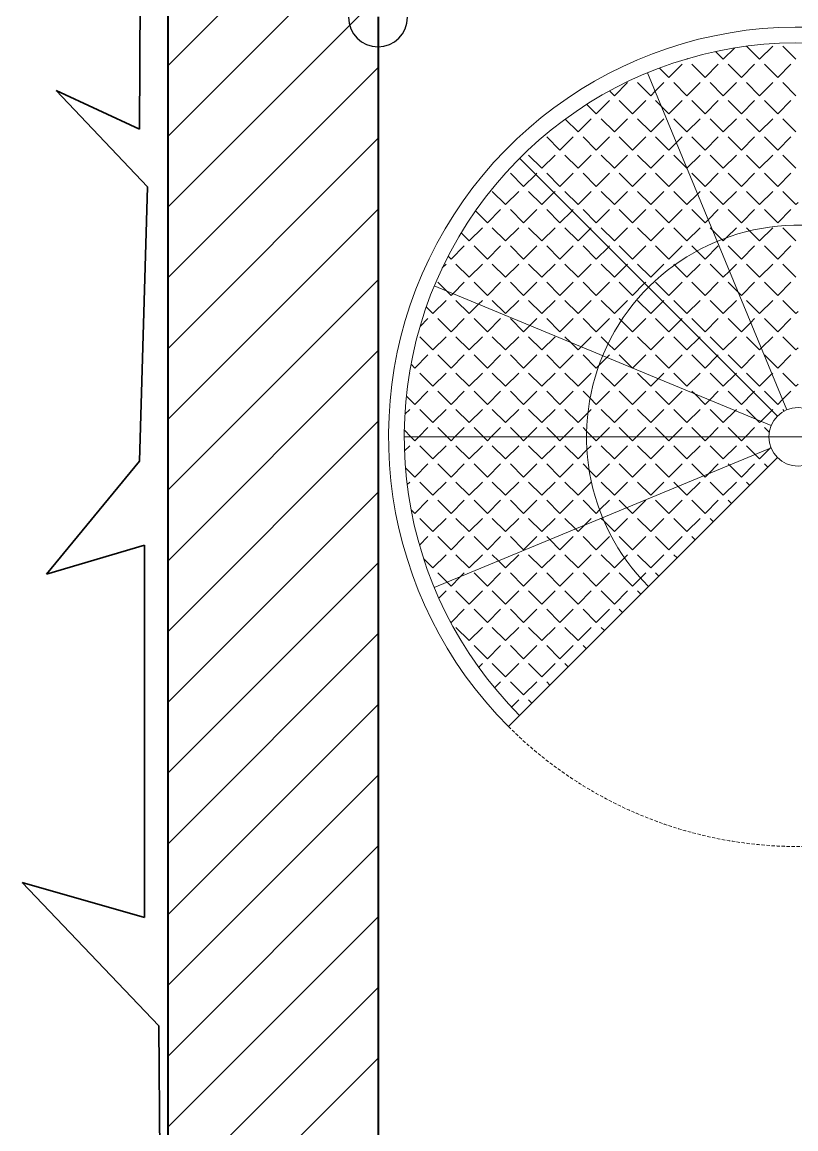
# Model space of a CAD drawing. Header units: millimetres. Extents: x 47631 to 558803, y 29659 to 315570.
# Drawn here: x 487679 to 489153, y 304082 to 306189 of the extents above; entities that cross this region are included whole.
import ezdxf

# ---------------------------------------------------------------- set-up
doc = ezdxf.new("R2010")
doc.units = ezdxf.units.MM
doc.linetypes.add('GP kota 13.83_20.63_22.63_PBS_arhitektura$0$HIDDEN', pattern=[9.525, 6.35, -3.175])

msp = doc.modelspace()

# ---------------------------------------------------------------- linework, layer by layer
at = {"color": 253, "linetype": 'Continuous', "lineweight": 35}
for p, q in [((487905.9, 306640.9), (487902.7, 305985.4)), ((487902.7, 305985.4), (487743.4, 306058.7)), ((487743.4, 306058.7), (487917.9, 305875.1)), ((487917.9, 305875.1), (487902.6, 305352.9)), ((487902.6, 305352.9), (487725, 305138.1)), ((487725, 305138.1), (487912, 305193.4)), ((487912, 305193.4), (487912, 304484.3)), ((487912, 304484.3), (487678.8, 304551.1)), ((487678.8, 304551.1), (487939, 304278.3)), ((487939, 304278.3), (487941.8, 303923.7))]:
    msp.add_line(p, q, dxfattribs=at)
at = {"color": 3, "linetype": 'Continuous', "lineweight": 40}
for p, q in [((487956.8, 303499.5), (487956.8, 306599.5)), ((488356.8, 306199.3), (488356.8, 303449.7))]:
    msp.add_line(p, q, dxfattribs=at)
at = {"color": 8, "linetype": 'Continuous', "lineweight": 5}
for p, q in [((487956.8, 306106.6), (488449.7, 306599.5)), ((487956.8, 305971.9), (488584.4, 306599.5)), ((487956.8, 305837.2), (488719.1, 306599.5)), ((487956.8, 305702.5), (488356.8, 306102.5)), ((487956.8, 305567.8), (488356.8, 305967.8)), ((487956.8, 305433.1), (488356.8, 305833.1)), ((487956.8, 305298.4), (488356.8, 305698.4)), ((487956.8, 305163.7), (488356.8, 305563.7)), ((487956.8, 305029), (488356.8, 305429)), ((487956.8, 304894.2), (488356.8, 305294.2)), ((487956.8, 304759.5), (488356.8, 305159.5)), ((487956.8, 304624.8), (488356.8, 305024.8)), ((487956.8, 304490.1), (488356.8, 304890.1)), ((487956.8, 304355.4), (488356.8, 304755.4)), ((487956.8, 304220.7), (488356.8, 304620.7)), ((487956.8, 304086), (488356.8, 304486)), ((487956.8, 303951.3), (488356.8, 304351.3)), ((487956.8, 303816.6), (488356.8, 304216.6))]:
    msp.add_line(p, q, dxfattribs=at)
at = {"color": 1, "linetype": 'Continuous', "lineweight": -3}
msp.add_line((488356.8, 306199.3), (488356.8, 303609.7), dxfattribs=at)
at = {"color": 1, "linetype": 'Continuous', "lineweight": -3, "ltscale": 10}
msp.add_line((488356.8, 303449.7, 3), (488356.8, 306142, 3), dxfattribs=at)
at = {"color": 254, "linetype": 'Continuous', "lineweight": 20}
for p, q in [((489014.5, 306118.1), (488999.6, 306132.9)), ((489014.5, 306118.1), (489036.2, 306139.8)), ((489083.6, 306118.1), (489058.6, 306143.1)), ((489083.6, 306118.1), (489108.8, 306143.2)), ((489152.8, 306118.1), (489127.6, 306143.2)), ((488910.7, 306083.5), (488935.9, 306108.6)), ((488945.3, 306118.1), (488944.5, 306118.9)), ((488945.3, 306118.1), (488946.8, 306119.5)), ((488979.9, 306083.5), (488954.7, 306108.6)), ((488979.9, 306083.5), (489005, 306108.6)), ((489049, 306083.5), (489023.9, 306108.6)), ((489049, 306083.5), (489074.2, 306108.6)), ((489118.2, 306083.5), (489093, 306108.6)), ((489118.2, 306083.5), (489143.3, 306108.6)), ((488910.7, 306083.5), (488892.7, 306101.5)), ((488807, 306048.9), (488832.2, 306074.1)), ((488876.2, 306048.9), (488851, 306074.1)), ((488884.4, 306057.2), (488901.3, 306074.1)), ((488945.3, 306048.9), (488920.2, 306074.1)), ((488945.3, 306048.9), (488970.5, 306074.1)), ((489014.5, 306048.9), (488989.3, 306074.1)), ((489014.5, 306048.9), (489039.6, 306074.1)), ((489083.6, 306048.9), (489058.5, 306074.1)), ((489083.6, 306048.9), (489108.8, 306074.1)), ((489152.8, 306048.9), (489127.6, 306074.1)), ((488807, 306048.9), (488797.9, 306058.1)), ((488876.2, 306048.9), (488884.4, 306057.2)), ((488772.4, 306014.4), (488754.4, 306032.4)), ((488772.4, 306014.4), (488797.6, 306039.5)), ((488841.6, 306014.4), (488816.4, 306039.5)), ((488841.6, 306014.4), (488866.7, 306039.5)), ((488896, 306029.1), (488885.6, 306039.5)), ((488910.7, 306014.4), (488896, 306029.1)), ((488910.7, 306014.4), (488935.9, 306039.5)), ((488979.9, 306014.4), (488954.7, 306039.5)), ((488979.9, 306014.4), (489005, 306039.5)), ((489049, 306014.4), (489023.9, 306039.5)), ((489049, 306014.4), (489074.2, 306039.5)), ((489118.2, 306014.4), (489093, 306039.5)), ((489118.2, 306014.4), (489143.3, 306039.5)), ((488737.9, 305979.8), (488713.3, 306004.4)), ((488737.9, 305979.8), (488763, 306004.9)), ((488807, 305979.8), (488781.9, 306004.9)), ((488807, 305979.8), (488832.2, 306004.9)), ((488876.2, 305979.8), (488851, 306004.9)), ((488876.2, 305979.8), (488901.3, 306004.9)), ((488945.3, 305979.8), (488920.2, 306004.9)), ((488945.3, 305979.8), (488970.5, 306004.9)), ((489014.5, 305979.8), (488989.3, 306004.9)), ((489014.5, 305979.8), (489039.6, 306004.9)), ((489083.6, 305979.8), (489058.5, 306004.9)), ((489083.6, 305979.8), (489108.8, 306004.9)), ((489152.8, 305979.8), (489127.6, 306004.9)), ((488703.3, 305945.2), (488678.1, 305970.3)), ((488703.3, 305945.2), (488728.4, 305970.3)), ((488772.4, 305945.2), (488747.3, 305970.3)), ((488772.4, 305945.2), (488797.6, 305970.3)), ((488841.6, 305945.2), (488816.4, 305970.3)), ((488841.6, 305945.2), (488866.7, 305970.3)), ((488910.7, 305945.2), (488885.6, 305970.3)), ((488910.7, 305945.2), (488924.9, 305959.4)), ((488924.9, 305959.4), (488935.9, 305970.3)), ((488979.9, 305945.2), (488954.7, 305970.3)), ((488979.9, 305945.2), (489005, 305970.3)), ((489049, 305945.2), (489023.9, 305970.3)), ((489049, 305945.2), (489074.2, 305970.3)), ((489118.2, 305945.2), (489093, 305970.3)), ((489118.2, 305945.2), (489143.3, 305970.3)), ((488668.7, 305910.6), (488643.6, 305935.8)), ((488668.7, 305910.6), (488693.9, 305935.8)), ((488737.9, 305910.6), (488712.7, 305935.8)), ((488737.9, 305910.6), (488763, 305935.8)), ((488807, 305910.6), (488781.9, 305935.8)), ((488807, 305910.6), (488832.2, 305935.8)), ((488876.2, 305910.6), (488851, 305935.8)), ((488876.2, 305910.6), (488901.3, 305935.8)), ((488944.9, 305911), (488920.2, 305935.8)), ((488945.3, 305910.6), (488970.5, 305935.8)), ((489014.5, 305910.6), (488989.3, 305935.8)), ((489014.5, 305910.6), (489039.6, 305935.8)), ((489083.6, 305910.6), (489058.5, 305935.8)), ((489083.6, 305910.6), (489108.8, 305935.8)), ((489152.8, 305910.6), (489127.6, 305935.8)), ((488634.1, 305876.1), (488609, 305901.2)), ((488634.1, 305876.1), (488657.2, 305899.1)), ((488657.2, 305899.1), (488659.3, 305901.2)), ((488703.3, 305876.1), (488678.1, 305901.2)), ((488703.3, 305876.1), (488728.4, 305901.2)), ((488772.4, 305876.1), (488747.3, 305901.2)), ((488772.4, 305876.1), (488797.6, 305901.2)), ((488841.6, 305876.1), (488816.4, 305901.2)), ((488841.6, 305876.1), (488866.7, 305901.2)), ((488910.7, 305876.1), (488885.6, 305901.2)), ((488910.7, 305876.1), (488935.9, 305901.2)), ((488945.3, 305910.6), (488944.9, 305911)), ((488979.9, 305876.1), (488954.7, 305901.2)), ((488979.9, 305876.1), (489005, 305901.2)), ((489049, 305876.1), (489023.9, 305901.2)), ((489049, 305876.1), (489074.2, 305901.2)), ((489118.2, 305876.1), (489093, 305901.2)), ((489118.2, 305876.1), (489143.3, 305901.2)), ((488599.6, 305841.5), (488574.4, 305866.6)), ((488599.6, 305841.5), (488624.7, 305866.6)), ((488668.7, 305841.5), (488643.6, 305866.6)), ((488668.7, 305841.5), (488691.8, 305864.5)), ((488691.8, 305864.5), (488693.9, 305866.6)), ((488737.9, 305841.5), (488712.7, 305866.6)), ((488737.9, 305841.5), (488763, 305866.6)), ((488807, 305841.5), (488781.9, 305866.6)), ((488807, 305841.5), (488832.2, 305866.6)), ((488876.2, 305841.5), (488851, 305866.6)), ((488876.2, 305841.5), (488901.3, 305866.6)), ((488945.3, 305841.5), (488920.2, 305866.6)), ((488945.3, 305841.5), (488965.4, 305861.6)), ((488965.4, 305861.6), (488970.5, 305866.6)), ((489014.5, 305841.5), (488989.3, 305866.6)), ((489014.5, 305841.5), (489039.6, 305866.6)), ((489083.6, 305841.5), (489058.5, 305866.6)), ((489083.6, 305841.5), (489108.8, 305866.6)), ((489152.8, 305841.5), (489127.6, 305866.6)), ((489152.8, 305841.5), (489156.8, 305845.5)), ((488565, 305806.9), (488542.3, 305829.6)), ((488565, 305806.9), (488590.1, 305832.1)), ((488634.1, 305806.9), (488609, 305832.1)), ((488634.1, 305806.9), (488659.3, 305832.1)), ((488703.3, 305806.9), (488678.1, 305832.1)), ((488703.3, 305806.9), (488726.4, 305830)), ((488726.4, 305830), (488728.4, 305832.1)), ((488772.4, 305806.9), (488747.3, 305832.1)), ((488772.4, 305806.9), (488797.6, 305832.1)), ((488841.6, 305806.9), (488816.4, 305832.1)), ((488841.6, 305806.9), (488866.7, 305832.1)), ((488910.7, 305806.9), (488885.6, 305832.1)), ((488910.7, 305806.9), (488935.9, 305832.1)), ((488979.9, 305806.9), (488954.7, 305832.1)), ((488979.9, 305806.9), (488985.7, 305812.7)), ((488985.7, 305812.7), (489005, 305832.1)), ((489049, 305806.9), (489023.9, 305832.1)), ((489049, 305806.9), (489074.2, 305832.1)), ((489118.2, 305806.9), (489093, 305832.1)), ((489118.2, 305806.9), (489143.3, 305832.1)), ((488530.4, 305772.3), (488555.6, 305797.5)), ((488599.6, 305772.3), (488574.4, 305797.5)), ((488599.6, 305772.3), (488624.7, 305797.5)), ((488668.7, 305772.3), (488643.6, 305797.5)), ((488668.7, 305772.3), (488693.9, 305797.5)), ((488737.9, 305772.3), (488712.7, 305797.5)), ((488737.9, 305772.3), (488760.9, 305795.4)), ((488760.9, 305795.4), (488763, 305797.5)), ((488807, 305772.3), (488781.9, 305797.5)), ((488807, 305772.3), (488832.2, 305797.5)), ((488876.2, 305772.3), (488851, 305797.5)), ((488876.2, 305772.3), (488901.3, 305797.5)), ((488945.3, 305772.3), (488920.2, 305797.5)), ((488945.3, 305772.3), (488970.5, 305797.5)), ((488993.8, 305793), (488989.3, 305797.5)), ((489011.6, 305775.2), (488993.8, 305793)), ((489020.8, 305778.7), (489039.6, 305797.5)), ((489064.4, 305791.6), (489058.5, 305797.5)), ((489083.6, 305772.3), (489064.4, 305791.6)), ((489083.6, 305772.3), (489108.8, 305797.5)), ((489152.8, 305772.3), (489127.6, 305797.5)), ((488530.4, 305772.3), (488515, 305787.7)), ((489014.5, 305772.3), (489011.6, 305775.2)), ((489014.5, 305772.3), (489020.8, 305778.7)), ((488495.8, 305737.8), (488521, 305762.9)), ((488565, 305737.8), (488539.9, 305762.9)), ((488565, 305737.8), (488590.1, 305762.9)), ((488634.1, 305737.8), (488609, 305762.9)), ((488634.1, 305737.8), (488659.3, 305762.9)), ((488703.3, 305737.8), (488678.1, 305762.9)), ((488703.3, 305737.8), (488728.4, 305762.9)), ((488772.4, 305737.8), (488747.3, 305762.9)), ((488772.4, 305737.8), (488795.5, 305760.8)), ((488795.5, 305760.8), (488797.6, 305762.9)), ((488841.6, 305737.8), (488816.4, 305762.9)), ((488841.6, 305737.8), (488866.7, 305762.9)), ((488910.7, 305737.8), (488885.6, 305762.9)), ((488910.7, 305737.8), (488935.9, 305762.9)), ((488964.3, 305753.3), (488954.7, 305762.9)), ((488979.9, 305737.8), (488964.3, 305753.3)), ((488979.9, 305737.8), (489005, 305762.9)), ((489049, 305737.8), (489023.9, 305762.9)), ((489049, 305737.8), (489074.2, 305762.9)), ((489118.2, 305737.8), (489093, 305762.9)), ((489118.2, 305737.8), (489143.3, 305762.9)), ((488479.2, 305721.1), (488486.4, 305728.3)), ((488495.8, 305737.8), (488490.2, 305743.4)), ((488530.4, 305703.2), (488505.3, 305728.3)), ((488530.4, 305703.2), (488555.6, 305728.3)), ((488599.6, 305703.2), (488574.4, 305728.3)), ((488599.6, 305703.2), (488624.7, 305728.3)), ((488668.7, 305703.2), (488643.6, 305728.3)), ((488668.7, 305703.2), (488693.9, 305728.3)), ((488737.9, 305703.2), (488712.7, 305728.3)), ((488737.9, 305703.2), (488763, 305728.3)), ((488807, 305703.2), (488781.9, 305728.3)), ((488830.1, 305726.2), (488832.2, 305728.3)), ((488876.2, 305703.2), (488851, 305728.3)), ((488876.2, 305703.2), (488901.3, 305728.3)), ((488921.8, 305726.7), (488920.2, 305728.3)), ((488945.3, 305703.2), (488970.5, 305728.3)), ((489014.5, 305703.2), (488989.3, 305728.3)), ((489026.2, 305714.9), (489039.6, 305728.3)), ((489083.6, 305703.2), (489058.5, 305728.3)), ((489083.6, 305703.2), (489108.8, 305728.3)), ((489152.8, 305703.2), (489127.6, 305728.3)), ((488807, 305703.2), (488830.1, 305726.2)), ((488945.3, 305703.2), (488921.8, 305726.7)), ((489014.5, 305703.2), (489026.2, 305714.9)), ((488487.8, 305676.6), (488470.7, 305693.8)), ((488499.2, 305671.9), (488521, 305693.8)), ((488565, 305668.6), (488539.9, 305693.8)), ((488565, 305668.6), (488590.1, 305693.8)), ((488634.1, 305668.6), (488609, 305693.8)), ((488634.1, 305668.6), (488659.3, 305693.8)), ((488703.3, 305668.6), (488678.1, 305693.8)), ((488703.3, 305668.6), (488728.4, 305693.8)), ((488772.4, 305668.6), (488747.3, 305693.8)), ((488772.4, 305668.6), (488797.6, 305693.8)), ((488841.6, 305668.6), (488816.4, 305693.8)), ((488841.6, 305668.6), (488864.6, 305691.7)), ((488864.6, 305691.7), (488866.7, 305693.8)), ((488910.7, 305668.6), (488885.6, 305693.8)), ((488910.7, 305668.6), (488935.9, 305693.8)), ((488979.9, 305668.6), (488954.7, 305693.8)), ((488979.9, 305668.6), (489005, 305693.8)), ((489042.7, 305674.9), (489023.9, 305693.8)), ((489049, 305668.6), (489074.2, 305693.8)), ((489118.2, 305668.6), (489093, 305693.8)), ((489118.2, 305668.6), (489143.3, 305693.8)), ((488495.8, 305668.6), (488487.8, 305676.6)), ((488495.8, 305668.6), (488499.2, 305671.9)), ((489049, 305668.6), (489042.7, 305674.9)), ((488461.3, 305634), (488448.7, 305646.7)), ((488461.3, 305634), (488486.4, 305659.2)), ((488530.4, 305634), (488505.3, 305659.2)), ((488530.4, 305634), (488548.1, 305651.7)), ((488548.1, 305651.7), (488555.6, 305659.2)), ((488599.6, 305634), (488574.4, 305659.2)), ((488599.6, 305634), (488624.7, 305659.2)), ((488668.7, 305634), (488643.6, 305659.2)), ((488668.7, 305634), (488693.9, 305659.2)), ((488737.9, 305634), (488712.7, 305659.2)), ((488737.9, 305634), (488763, 305659.2)), ((488807, 305634), (488781.9, 305659.2)), ((488807, 305634), (488832.2, 305659.2)), ((488876.2, 305634), (488851, 305659.2)), ((488876.2, 305634), (488899.2, 305657.1)), ((488899.2, 305657.1), (488901.3, 305659.2)), ((488945.3, 305634), (488920.2, 305659.2)), ((488945.3, 305634), (488970.5, 305659.2)), ((489014.5, 305634), (488989.3, 305659.2)), ((489014.5, 305634), (489039.6, 305659.2)), ((489083.6, 305634), (489058.5, 305659.2)), ((489083.6, 305634), (489108.8, 305659.2)), ((489152.8, 305634), (489127.6, 305659.2)), ((488436.8, 305609.5), (488451.8, 305624.6)), ((488495.8, 305599.5), (488470.7, 305624.6)), ((488495.8, 305599.5), (488521, 305624.6)), ((488565, 305599.5), (488539.9, 305624.6)), ((488565, 305599.5), (488590.1, 305624.6)), ((488634.1, 305599.5), (488609, 305624.6)), ((488645.9, 305611.2), (488659.3, 305624.6)), ((488703.3, 305599.5), (488678.1, 305624.6)), ((488703.3, 305599.5), (488728.4, 305624.6)), ((488772.4, 305599.5), (488747.3, 305624.6)), ((488772.4, 305599.5), (488797.6, 305624.6)), ((488820.2, 305620.8), (488816.4, 305624.6)), ((488841.6, 305599.5), (488866.7, 305624.6)), ((488910.7, 305599.5), (488885.6, 305624.6)), ((488910.7, 305599.5), (488933.8, 305622.5)), ((488933.8, 305622.5), (488935.9, 305624.6)), ((488979.9, 305599.5), (488954.7, 305624.6)), ((488979.9, 305599.5), (489005, 305624.6)), ((489049, 305599.5), (489023.9, 305624.6)), ((489066.7, 305617.1), (489074.2, 305624.6)), ((489118.2, 305599.5), (489093, 305624.6)), ((489118.2, 305599.5), (489143.3, 305624.6)), ((489152.8, 305634), (489156.8, 305638.1)), ((488634.1, 305599.5), (488645.9, 305611.2)), ((488841.6, 305599.5), (488820.2, 305620.8)), ((489049, 305599.5), (489066.7, 305617.1)), ((488461.3, 305564.9), (488436.1, 305590)), ((488461.3, 305564.9), (488486.4, 305590)), ((488530.4, 305564.9), (488505.3, 305590)), ((488530.4, 305564.9), (488555.6, 305590)), ((488599.6, 305564.9), (488574.4, 305590)), ((488599.6, 305564.9), (488624.7, 305590)), ((488668.7, 305564.9), (488643.6, 305590)), ((488668.7, 305564.9), (488693.9, 305590)), ((488723.9, 305578.8), (488712.7, 305590)), ((488743.6, 305570.7), (488763, 305590)), ((488795.1, 305576.8), (488781.9, 305590)), ((488807, 305564.9), (488832.2, 305590)), ((488876.2, 305564.9), (488851, 305590)), ((488876.2, 305564.9), (488901.3, 305590)), ((488945.3, 305564.9), (488920.2, 305590)), ((488945.3, 305564.9), (488968.4, 305587.9)), ((488968.4, 305587.9), (488970.5, 305590)), ((489014.5, 305564.9), (488989.3, 305590)), ((489014.5, 305564.9), (489039.6, 305590)), ((489083.6, 305564.9), (489058.5, 305590)), ((489086.9, 305568.2), (489108.8, 305590)), ((489152.8, 305564.9), (489127.6, 305590)), ((488737.9, 305564.9), (488723.9, 305578.8)), ((488737.9, 305564.9), (488743.6, 305570.7)), ((488807, 305564.9), (488795.1, 305576.8)), ((489083.6, 305564.9), (489086.9, 305568.2)), ((489152.8, 305564.9), (489156.8, 305568.9)), ((488426.7, 305530.3), (488451.8, 305555.5)), ((488495.8, 305530.3), (488470.7, 305555.5)), ((488495.8, 305530.3), (488521, 305555.5)), ((488565, 305530.3), (488539.9, 305555.5)), ((488565, 305530.3), (488590.1, 305555.5)), ((488634.1, 305530.3), (488609, 305555.5)), ((488634.1, 305530.3), (488659.3, 305555.5)), ((488703.3, 305530.3), (488678.1, 305555.5)), ((488703.3, 305530.3), (488728.4, 305555.5)), ((488772.4, 305530.3), (488747.3, 305555.5)), ((488777.6, 305535.5), (488792.5, 305550.4)), ((488792.5, 305550.4), (488797.6, 305555.5)), ((488841.6, 305530.3), (488816.4, 305555.5)), ((488841.6, 305530.3), (488866.7, 305555.5)), ((488910.7, 305530.3), (488885.6, 305555.5)), ((488910.7, 305530.3), (488935.9, 305555.5)), ((488979.9, 305530.3), (488954.7, 305555.5)), ((488979.9, 305530.3), (489002.9, 305553.4)), ((489002.9, 305553.4), (489005, 305555.5)), ((489049, 305530.3), (489023.9, 305555.5)), ((489049, 305530.3), (489074.2, 305555.5)), ((489118.2, 305530.3), (489093, 305555.5)), ((489118.2, 305530.3), (489143.3, 305555.5)), ((488416.5, 305520.1), (488417.3, 305520.9)), ((488426.7, 305530.3), (488419.6, 305537.5)), ((488461.3, 305495.7), (488436.1, 305520.9)), ((488461.3, 305495.7), (488486.4, 305520.9)), ((488530.4, 305495.7), (488505.3, 305520.9)), ((488530.4, 305495.7), (488555.6, 305520.9)), ((488599.6, 305495.7), (488574.4, 305520.9)), ((488599.6, 305495.7), (488624.7, 305520.9)), ((488668.7, 305495.7), (488643.6, 305520.9)), ((488668.7, 305495.7), (488693.9, 305520.9)), ((488737.9, 305495.7), (488712.7, 305520.9)), ((488737.9, 305495.7), (488763, 305520.9)), ((488772.4, 305530.3), (488777.6, 305535.5)), ((488807, 305495.7), (488781.9, 305520.9)), ((488807, 305495.7), (488832.2, 305520.9)), ((488876.2, 305495.7), (488851, 305520.9)), ((488890.3, 305509.9), (488901.3, 305520.9)), ((488945.3, 305495.7), (488920.2, 305520.9)), ((488945.3, 305495.7), (488970.5, 305520.9)), ((489014.5, 305495.7), (488989.3, 305520.9)), ((489014.5, 305495.7), (489037.5, 305518.8)), ((489037.5, 305518.8), (489039.6, 305520.9)), ((489083.6, 305495.7), (489058.5, 305520.9)), ((489083.6, 305495.7), (489107.2, 305519.3)), ((489107.2, 305519.3), (489108.8, 305520.9)), ((489152.8, 305495.7), (489127.6, 305520.9)), ((488876.2, 305495.7), (488890.3, 305509.9)), ((489152.8, 305495.7), (489156.8, 305499.8)), ((488426.7, 305461.2), (488410.8, 305477.1)), ((488426.7, 305461.2), (488451.8, 305486.3)), ((488495.8, 305461.2), (488470.7, 305486.3)), ((488495.8, 305461.2), (488521, 305486.3)), ((488565, 305461.2), (488539.9, 305486.3)), ((488565, 305461.2), (488590.1, 305486.3)), ((488634.1, 305461.2), (488609, 305486.3)), ((488634.1, 305461.2), (488659.3, 305486.3)), ((488703.3, 305461.2), (488678.1, 305486.3)), ((488703.3, 305461.2), (488728.4, 305486.3)), ((488760.7, 305472.9), (488747.3, 305486.3)), ((488772.4, 305461.2), (488797.6, 305486.3)), ((488841.6, 305461.2), (488816.4, 305486.3)), ((488841.6, 305461.2), (488866.7, 305486.3)), ((488910.7, 305461.2), (488885.6, 305486.3)), ((488910.7, 305461.2), (488935.9, 305486.3)), ((488960, 305481), (488954.7, 305486.3)), ((488979.9, 305461.2), (488960, 305481)), ((488988.1, 305469.4), (489005, 305486.3)), ((489049, 305461.2), (489023.9, 305486.3)), ((489049, 305461.2), (489072.1, 305484.2)), ((489072.1, 305484.2), (489074.2, 305486.3)), ((489118.2, 305461.2), (489093, 305486.3)), ((489127.4, 305470.4), (489143.3, 305486.3)), ((488772.4, 305461.2), (488760.7, 305472.9)), ((488979.9, 305461.2), (488988.1, 305469.4)), ((489118.2, 305461.2), (489127.4, 305470.4)), ((488408, 305442.5), (488417.3, 305451.7)), ((488461.3, 305426.6), (488436.1, 305451.7)), ((488461.3, 305426.6), (488486.4, 305451.7)), ((488530.4, 305426.6), (488505.3, 305451.7)), ((488530.4, 305426.6), (488555.6, 305451.7)), ((488599.6, 305426.6), (488574.4, 305451.7)), ((488599.6, 305426.6), (488624.7, 305451.7)), ((488668.7, 305426.6), (488643.6, 305451.7)), ((488668.7, 305426.6), (488693.9, 305451.7)), ((488737.9, 305426.6), (488712.7, 305451.7)), ((488737.9, 305426.6), (488756.6, 305445.3)), ((488756.6, 305445.3), (488763, 305451.7)), ((488807, 305426.6), (488781.9, 305451.7)), ((488807, 305426.6), (488832.2, 305451.7)), ((488876.2, 305426.6), (488851, 305451.7)), ((488876.2, 305426.6), (488901.3, 305451.7)), ((488945.3, 305426.6), (488920.2, 305451.7)), ((488945.3, 305426.6), (488970.5, 305451.7)), ((489014.5, 305426.6), (488989.3, 305451.7)), ((489014.5, 305426.6), (489037, 305449.1)), ((489037, 305449.1), (489039.6, 305451.7)), ((489078, 305432.2), (489058.5, 305451.7)), ((489085.9, 305428.9), (489106.7, 305449.7)), ((489106.7, 305449.7), (489108.8, 305451.7)), ((489130.7, 305448.6), (489127.6, 305451.7)), ((488419.2, 305399.5), (488406.9, 305411.9)), ((488434.2, 305399.5), (488451.8, 305417.2)), ((488488.3, 305399.5), (488470.7, 305417.2)), ((488503.4, 305399.5), (488521, 305417.2)), ((488557.5, 305399.5), (488539.9, 305417.2)), ((488572.5, 305399.5), (488590.1, 305417.2)), ((488626.6, 305399.5), (488609, 305417.2)), ((488641.7, 305399.5), (488659.3, 305417.2)), ((488695.8, 305399.5), (488678.1, 305417.2)), ((488710.8, 305399.5), (488728.4, 305417.2)), ((488754.1, 305410.3), (488747.3, 305417.2)), ((488780, 305399.5), (488797.6, 305417.2)), ((488834.1, 305399.5), (488816.4, 305417.2)), ((488849.1, 305399.5), (488866.7, 305417.2)), ((488903.2, 305399.5), (488885.6, 305417.2)), ((488918.2, 305399.5), (488935.9, 305417.2)), ((488972.4, 305399.5), (488954.7, 305417.2)), ((488987.4, 305399.5), (489005, 305417.2)), ((489041.5, 305399.5), (489023.9, 305417.2)), ((489056.5, 305399.5), (489074.2, 305417.2)), ((489083.6, 305426.6), (489078, 305432.2)), ((489083.6, 305426.6), (489085.9, 305428.9)), ((489101.9, 305408.3), (489093, 305417.2)), ((488426.7, 305392), (488419.2, 305399.5)), ((488426.7, 305392), (488434.2, 305399.5)), ((488495.8, 305392), (488488.3, 305399.5)), ((488495.8, 305392), (488503.4, 305399.5)), ((488565, 305392), (488557.5, 305399.5)), ((488565, 305392), (488572.5, 305399.5)), ((488634.1, 305392), (488626.6, 305399.5)), ((488634.1, 305392), (488641.7, 305399.5)), ((488703.3, 305392), (488695.8, 305399.5)), ((488703.3, 305392), (488710.8, 305399.5)), ((488764.9, 305399.5), (488754.1, 305410.3)), ((488772.4, 305392), (488764.9, 305399.5)), ((488772.4, 305392), (488780, 305399.5)), ((488841.6, 305392), (488834.1, 305399.5)), ((488841.6, 305392), (488849.1, 305399.5)), ((488910.7, 305392), (488903.2, 305399.5)), ((488910.7, 305392), (488918.2, 305399.5)), ((488979.9, 305392), (488972.4, 305399.5)), ((488979.9, 305392), (488987.4, 305399.5)), ((489049, 305392), (489041.5, 305399.5)), ((489049, 305392), (489056.5, 305399.5)), ((488407.3, 305372.6), (488417.3, 305382.6)), ((488461.3, 305357.4), (488436.1, 305382.6)), ((488461.3, 305357.4), (488486.4, 305382.6)), ((488530.4, 305357.4), (488505.3, 305382.6)), ((488530.4, 305357.4), (488555.6, 305382.6)), ((488599.6, 305357.4), (488574.4, 305382.6)), ((488599.6, 305357.4), (488624.7, 305382.6)), ((488668.7, 305357.4), (488643.6, 305382.6)), ((488668.7, 305357.4), (488693.9, 305382.6)), ((488737.9, 305357.4), (488712.7, 305382.6)), ((488737.9, 305357.4), (488754.8, 305374.4)), ((488754.8, 305374.4), (488763, 305382.6)), ((488807, 305357.4), (488781.9, 305382.6)), ((488807, 305357.4), (488832.2, 305382.6)), ((488876.2, 305357.4), (488851, 305382.6)), ((488876.2, 305357.4), (488901.3, 305382.6)), ((488945.3, 305357.4), (488920.2, 305382.6)), ((488945.3, 305357.4), (488970.5, 305382.6)), ((489014.5, 305357.4), (488989.3, 305382.6)), ((489014.5, 305357.4), (489039.6, 305382.6)), ((489075.3, 305365.8), (489058.5, 305382.6)), ((489083.6, 305357.4), (489103.7, 305377.6)), ((489103.7, 305377.6), (489105.1, 305379)), ((489083.6, 305357.4), (489075.3, 305365.8)), ((488426.7, 305322.9), (488409.1, 305340.5)), ((488426.7, 305322.9), (488451.8, 305348)), ((488495.8, 305322.9), (488470.7, 305348)), ((488495.8, 305322.9), (488521, 305348)), ((488565, 305322.9), (488539.9, 305348)), ((488565, 305322.9), (488590.1, 305348)), ((488634.1, 305322.9), (488609, 305348)), ((488634.1, 305322.9), (488659.3, 305348)), ((488703.3, 305322.9), (488678.1, 305348)), ((488703.3, 305322.9), (488728.4, 305348)), ((488759, 305336.3), (488747.3, 305348)), ((488772.4, 305322.9), (488759, 305336.3)), ((488772.4, 305322.9), (488797.6, 305348)), ((488841.6, 305322.9), (488816.4, 305348)), ((488841.6, 305322.9), (488866.7, 305348)), ((488910.7, 305322.9), (488885.6, 305348)), ((488910.7, 305322.9), (488935.9, 305348)), ((488977.5, 305325.3), (488954.7, 305348)), ((488979.9, 305322.9), (488985.7, 305328.7)), ((488985.7, 305328.7), (489005, 305348)), ((489026.4, 305345.5), (489023.9, 305348)), ((489049, 305322.9), (489026.4, 305345.5)), ((489049, 305322.9), (489074.2, 305348)), ((489099.1, 305341.9), (489093, 305348)), ((488412.3, 305308.5), (488417.3, 305313.4)), ((488461.3, 305288.3), (488436.1, 305313.4)), ((488461.3, 305288.3), (488486.4, 305313.4)), ((488530.4, 305288.3), (488505.3, 305313.4)), ((488530.4, 305288.3), (488555.6, 305313.4)), ((488599.6, 305288.3), (488574.4, 305313.4)), ((488599.6, 305288.3), (488624.7, 305313.4)), ((488668.7, 305288.3), (488643.6, 305313.4)), ((488668.7, 305288.3), (488693.9, 305313.4)), ((488737.9, 305288.3), (488712.7, 305313.4)), ((488737.9, 305288.3), (488763, 305313.4)), ((488807, 305288.3), (488781.9, 305313.4)), ((488807, 305288.3), (488832.2, 305313.4)), ((488876.2, 305288.3), (488851, 305313.4)), ((488876.2, 305288.3), (488901.3, 305313.4)), ((488928.6, 305305), (488920.2, 305313.4)), ((488945.3, 305288.3), (488970.5, 305313.4)), ((488979.9, 305322.9), (488977.5, 305325.3)), ((489014.5, 305288.3), (488989.3, 305313.4)), ((489014.5, 305288.3), (489039.6, 305313.4)), ((489064.6, 305307.3), (489058.5, 305313.4)), ((488945.3, 305288.3), (488928.6, 305305)), ((488426.7, 305253.7), (488451.8, 305278.9)), ((488495.8, 305253.7), (488470.7, 305278.9)), ((488495.8, 305253.7), (488521, 305278.9)), ((488565, 305253.7), (488539.9, 305278.9)), ((488565, 305253.7), (488590.1, 305278.9)), ((488634.1, 305253.7), (488609, 305278.9)), ((488634.1, 305253.7), (488659.3, 305278.9)), ((488703.3, 305253.7), (488678.1, 305278.9)), ((488703.3, 305253.7), (488728.4, 305278.9)), ((488772.4, 305253.7), (488747.3, 305278.9)), ((488778.9, 305260.2), (488797.6, 305278.9)), ((488830.8, 305264.5), (488816.4, 305278.9)), ((488841.6, 305253.7), (488830.8, 305264.5)), ((488841.6, 305253.7), (488866.7, 305278.9)), ((488910.7, 305253.7), (488885.6, 305278.9)), ((488910.7, 305253.7), (488935.9, 305278.9)), ((488979.9, 305253.7), (488954.7, 305278.9)), ((488979.9, 305253.7), (489005, 305278.9)), ((489030, 305272.8), (489023.9, 305278.9)), ((488426.7, 305253.7), (488419.7, 305260.7)), ((488461.3, 305219.1), (488436.1, 305244.3)), ((488461.3, 305219.1), (488486.4, 305244.3)), ((488530.4, 305219.1), (488505.3, 305244.3)), ((488530.4, 305219.1), (488555.6, 305244.3)), ((488599.6, 305219.1), (488574.4, 305244.3)), ((488599.6, 305219.1), (488624.7, 305244.3)), ((488668.7, 305219.1), (488643.6, 305244.3)), ((488668.7, 305219.1), (488693.9, 305244.3)), ((488733, 305224), (488712.7, 305244.3)), ((488749.6, 305230.9), (488763, 305244.3)), ((488772.4, 305253.7), (488778.9, 305260.2)), ((488787.5, 305238.6), (488781.9, 305244.3)), ((488781.9, 305244.3), (488781.9, 305244.3)), ((488807, 305219.1), (488832.2, 305244.3)), ((488876.2, 305219.1), (488851, 305244.3)), ((488876.2, 305219.1), (488901.3, 305244.3)), ((488945.3, 305219.1), (488920.2, 305244.3)), ((488945.3, 305219.1), (488970.5, 305244.3)), ((488995.4, 305238.2), (488989.3, 305244.3)), ((488737.9, 305219.1), (488733, 305224)), ((488737.9, 305219.1), (488749.6, 305230.9)), ((488807, 305219.1), (488787.5, 305238.6)), ((488435.6, 305193.5), (488451.8, 305209.7)), ((488495.8, 305184.6), (488470.7, 305209.7)), ((488495.8, 305184.6), (488521, 305209.7)), ((488565, 305184.6), (488539.9, 305209.7)), ((488565, 305184.6), (488590.1, 305209.7)), ((488634.1, 305184.6), (488609, 305209.7)), ((488634.1, 305184.6), (488659.3, 305209.7)), ((488684.1, 305203.8), (488678.1, 305209.7)), ((488703.3, 305184.6), (488684.1, 305203.8)), ((488703.3, 305184.6), (488728.4, 305209.7)), ((488772.4, 305184.6), (488747.3, 305209.7)), ((488772.4, 305184.6), (488797.6, 305209.7)), ((488841.6, 305184.6), (488816.4, 305209.7)), ((488841.6, 305184.6), (488866.7, 305209.7)), ((488910.7, 305184.6), (488885.6, 305209.7)), ((488910.7, 305184.6), (488935.9, 305209.7)), ((488960.8, 305203.6), (488954.7, 305209.7)), ((488461.3, 305150), (488443.5, 305167.8)), ((488461.3, 305150), (488486.4, 305175.1)), ((488530.4, 305150), (488505.3, 305175.1)), ((488530.4, 305150), (488555.6, 305175.1)), ((488586.3, 305163.3), (488574.4, 305175.1)), ((488599.6, 305150), (488586.3, 305163.3)), ((488599.6, 305150), (488624.7, 305175.1)), ((488668.7, 305150), (488643.6, 305175.1)), ((488668.7, 305150), (488693.9, 305175.1)), ((488737.9, 305150), (488712.7, 305175.1)), ((488737.9, 305150), (488763, 305175.1)), ((488807, 305150), (488781.9, 305175.1)), ((488807, 305150), (488826.3, 305169.3)), ((488826.3, 305169.3), (488832.2, 305175.1)), ((488876.2, 305150), (488851, 305175.1)), ((488876.2, 305150), (488901.3, 305175.1)), ((488926.3, 305169), (488920.2, 305175.1)), ((488488.5, 305122.7), (488470.7, 305140.6)), ((488513.5, 305133.1), (488521, 305140.6)), ((488565, 305115.4), (488539.9, 305140.6)), ((488565, 305115.4), (488590.1, 305140.6)), ((488634.1, 305115.4), (488609, 305140.6)), ((488634.1, 305115.4), (488659.3, 305140.6)), ((488703.3, 305115.4), (488678.1, 305140.6)), ((488703.3, 305115.4), (488728.4, 305140.6)), ((488772.4, 305115.4), (488747.3, 305140.6)), ((488772.4, 305115.4), (488797.6, 305140.6)), ((488841.6, 305115.4), (488816.4, 305140.6)), ((488856.8, 305130.7), (488866.7, 305140.6)), ((488891.7, 305134.5), (488885.6, 305140.6)), ((488495.8, 305115.4), (488488.5, 305122.7)), ((488495.8, 305115.4), (488513.5, 305133.1)), ((488841.6, 305115.4), (488856.8, 305130.7)), ((488472.6, 305092.2), (488486.4, 305106)), ((488530.4, 305080.9), (488505.3, 305106)), ((488530.4, 305080.9), (488555.6, 305106)), ((488599.6, 305080.9), (488574.4, 305106)), ((488599.6, 305080.9), (488624.7, 305106)), ((488668.7, 305080.9), (488643.6, 305106)), ((488668.7, 305080.9), (488693.9, 305106)), ((488737.9, 305080.9), (488712.7, 305106)), ((488737.9, 305080.9), (488763, 305106)), ((488807, 305080.9), (488781.9, 305106)), ((488807, 305080.9), (488832.2, 305106)), ((488857.1, 305099.9), (488851, 305106)), ((488495.8, 305046.3), (488521, 305071.4)), ((488565, 305046.3), (488539.9, 305071.4)), ((488565, 305046.3), (488590.1, 305071.4)), ((488634.1, 305046.3), (488609, 305071.4)), ((488634.1, 305046.3), (488659.3, 305071.4)), ((488703.3, 305046.3), (488678.1, 305071.4)), ((488703.3, 305046.3), (488728.4, 305071.4)), ((488772.4, 305046.3), (488747.3, 305071.4)), ((488772.4, 305046.3), (488797.6, 305071.4)), ((488822.6, 305065.3), (488816.4, 305071.4)), ((488495.8, 305046.3), (488494.4, 305047.7)), ((488530.4, 305011.7), (488505.3, 305036.8)), ((488530.4, 305011.7), (488555.6, 305036.8)), ((488599.6, 305011.7), (488574.4, 305036.8)), ((488599.6, 305011.7), (488624.7, 305036.8)), ((488668.7, 305011.7), (488643.6, 305036.8)), ((488668.7, 305011.7), (488693.9, 305036.8)), ((488737.9, 305011.7), (488712.7, 305036.8)), ((488737.9, 305011.7), (488763, 305036.8)), ((488788, 305030.7), (488781.9, 305036.8)), ((488520.8, 305002), (488521, 305002.3)), ((488565, 304977.1), (488539.9, 305002.3)), ((488565, 304977.1), (488590.1, 305002.3)), ((488634.1, 304977.1), (488609, 305002.3)), ((488634.1, 304977.1), (488659.3, 305002.3)), ((488703.3, 304977.1), (488678.1, 305002.3)), ((488703.3, 304977.1), (488728.4, 305002.3)), ((488753.4, 304996.2), (488747.3, 305002.3)), ((488548.6, 304960.7), (488555.6, 304967.7)), ((488599.6, 304942.6), (488574.4, 304967.7)), ((488599.6, 304942.6), (488624.7, 304967.7)), ((488668.7, 304942.6), (488643.6, 304967.7)), ((488668.7, 304942.6), (488693.9, 304967.7)), ((488718.8, 304961.6), (488712.7, 304967.7)), ((488578.7, 304921.7), (488590.1, 304933.1)), ((488634.1, 304908), (488609, 304933.1)), ((488634.1, 304908), (488659.3, 304933.1)), ((488684.3, 304927), (488678.1, 304933.1)), ((488611.1, 304885), (488624.7, 304898.6)), ((488649.7, 304892.4), (488643.6, 304898.6))]:
    msp.add_line(p, q, dxfattribs=at)
at = {"color": 40, "linetype": 'Continuous', "lineweight": 20}
for p, q in [((489135.5, 305450.9), (488869.8, 306092.5)), ((489117.5, 305438.8), (488626.4, 305929.9)), ((489105.4, 305420.8), (488463.9, 305686.6)), ((489101.2, 305399.5), (488406.8, 305399.5)), ((489005.4, 305399.5), (489308.2, 305399.5)), ((489105.4, 305378.3), (488463.9, 305112.5)), ((489117.5, 305360.2), (488605.2, 304848))]:
    msp.add_line(p, q, dxfattribs=at)
msp.add_circle((489156.8, 305399.5), 55.6, dxfattribs=at)
at = {"color": 1, "linetype": 'Continuous', "lineweight": -3, "ltscale": 10}
msp.add_arc((488356.8, 306198.3), 56.2, 180, 0, dxfattribs=at)
msp.add_arc((488356.8, 306198.3), 56.2, 180, 0, dxfattribs=at)
at = {"color": 40, "linetype": 'Continuous', "lineweight": 20}
for radius, start in [(780, 292.5011), (750, 292.5011), (402.8, 303.7589)]:
    msp.add_arc((489156.8, 305399.5), radius, start, 225, dxfattribs=at)
at = {"color": 40, "linetype": 'GP kota 13.83_20.63_22.63_PBS_arhitektura$0$HIDDEN', "lineweight": 20}
msp.add_arc((489156.8, 305399.5), 780, 225, 292.5011, dxfattribs=at)

doc.saveas('drawing.dxf')
